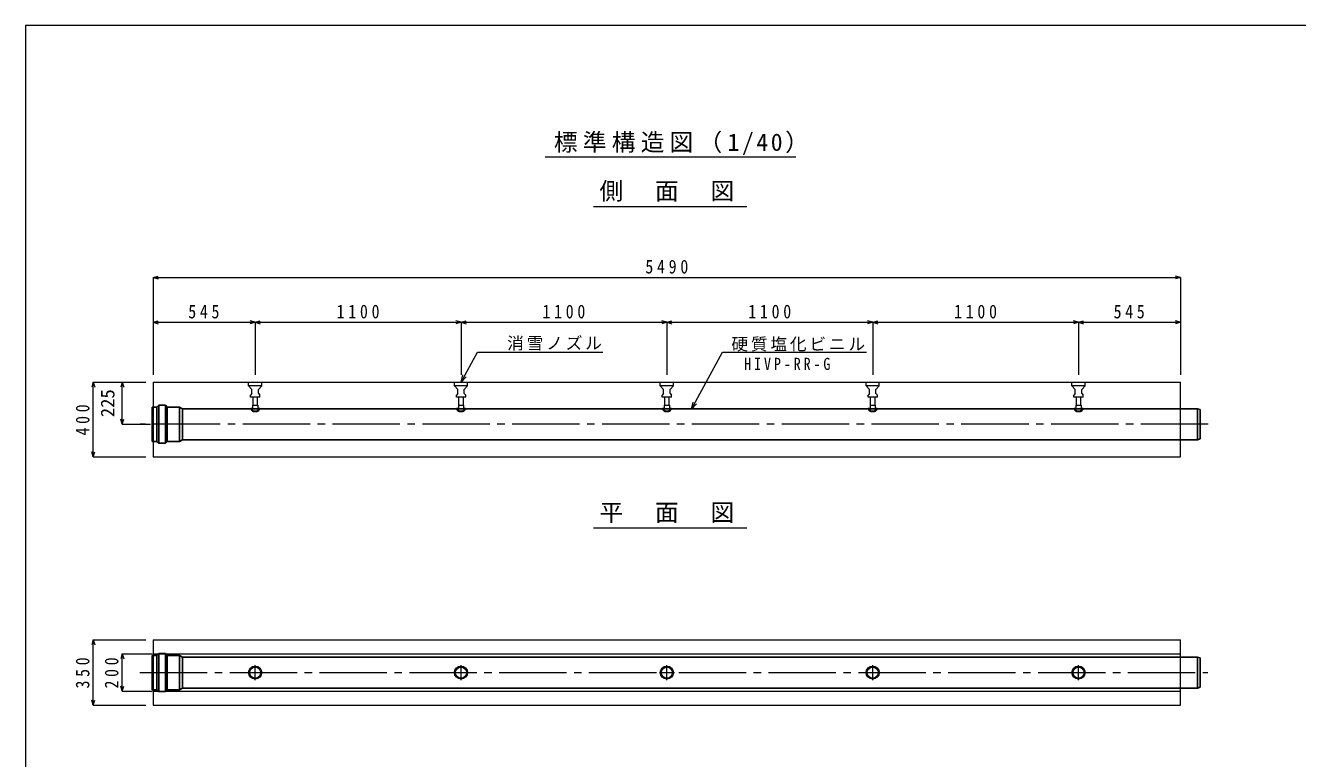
# Model space of a CAD drawing. Units: millimetres on the paper, enlarged 15 times, with parts at other scales. Extents: x -2100 to 2100, y -1470 to 1470.
# Drawn here: x -2100 to 449, y 0 to 1470 of the extents above; entities that cross this region are included whole.
import ezdxf
from ezdxf.enums import TextEntityAlignment as Align

# ---------------------------------------------------------------- set-up
doc = ezdxf.new("R2010")
doc.units = ezdxf.units.MM
doc.header["$LTSCALE"] = 15
doc.linetypes.add('CHAIN1', pattern=[8, 5, -1, 1, -1])
doc.linetypes.add('CHAIN2', pattern=[12, 9, -1, 1, -1])
for name, color, linetype, lineweight in [('0-0_図面枠', 7, 'Continuous', 18), ('1-0', 3, 'Continuous', 18), ('1-1_製品図', 3, 'Continuous', 18), ('1-3_鉄筋', 4, 'Continuous', 18), ('1-4_ノズル', 7, 'Continuous', 18), ('1-6_寸法', 4, 'Continuous', 18), ('1-A', 7, 'Continuous', 18)]:
    doc.layers.add(name, color=color, linetype=linetype, lineweight=lineweight)
doc.layers.add('1-2_パイプ', color=4, linetype='Continuous')
doc.styles.add('ＭＳ ゴシック', font='')
doc.styles.get('ＭＳ ゴシック').set_extended_font_data('MS Gothic')

msp = doc.modelspace()

# ---------------------------------------------------------------- linework, layer by layer
at = {"layer": '0-0_図面枠', "color": 5}
msp.add_lwpolyline([(2100, 1470), (-2100, 1470), (-2100, -1470), (2100, -1470)], dxfattribs=at)
at = {"layer": '1-0'}
for p, q in [((-1058.13, 1206.28), (-555.9, 1206.28)), ((-961.77, 1107), (-654.49, 1107)), ((-961.77, 1107), (-654.49, 1107)), ((-961.77, 462.35), (-654.49, 462.35))]:
    msp.add_line(p, q, dxfattribs=at)
at = {"layer": '1-1_製品図'}
for p, q in [((-1843.95, 754.72), (214.8, 754.72)), ((-1843.95, 754.72), (-1843.95, 604.72)), ((214.8, 604.72), (214.8, 754.72)), ((-1843.95, 604.72), (214.8, 604.72)), ((-1843.95, 238.01), (214.8, 238.01)), ((-1843.95, 238.01), (-1843.95, 106.76)), ((-1843.95, 209.88), (214.8, 209.88)), ((-1843.95, 134.88), (214.8, 134.88))]:
    msp.add_line(p, q, dxfattribs=at)
at = {"layer": '1-1_製品図', "color": 7, "linetype": 'CHAIN2'}
for p, q in [((270.54, 670.34), (-1869.8, 670.34)), ((-1870.63, 172.38), (269.72, 172.38))]:
    msp.add_line(p, q, dxfattribs=at)
at = {"layer": '1-1_製品図'}
msp.add_lwpolyline([(-1843.95, 106.76), (214.8, 106.76), (214.8, 238.01)], dxfattribs=at)
at = {"layer": '1-2_パイプ'}
for p, q in [((-1845.82, 704.81), (-1845.82, 635.88)), ((-1836.58, 635.88), (-1836.58, 704.81)), ((-1832.98, 708.41), (-1832.98, 632.28)), ((-1819.47, 632.28), (-1819.47, 708.41)), ((-1815.87, 704.81), (-1791.45, 704.81)), ((-1815.87, 704.81), (-1815.87, 635.88)), ((-1791.45, 704.81), (-1785.34, 701.28)), ((-1791.45, 635.88), (-1791.45, 704.81)), ((248.93, 701.28), (-1785.34, 701.28)), ((-1785.34, 639.41), (-1785.34, 701.28)), ((254.18, 699.87), (254.18, 640.81)), ((-1791.45, 635.88), (-1785.34, 639.41)), ((-1785.34, 639.41), (248.93, 639.41)), ((254.18, 640.81), (248.93, 639.41)), ((-1815.87, 635.88), (-1791.45, 635.88)), ((-1845.82, 206.85), (-1845.82, 137.92)), ((-1836.58, 137.92), (-1836.58, 206.85)), ((-1832.98, 210.45), (-1832.98, 134.32)), ((-1819.47, 134.32), (-1819.47, 210.45)), ((-1815.87, 206.85), (-1791.45, 206.85)), ((-1815.87, 206.85), (-1815.87, 137.92)), ((-1791.45, 206.85), (-1785.34, 203.32)), ((-1791.45, 137.92), (-1791.45, 206.85)), ((248.93, 203.32), (-1785.34, 203.32)), ((-1785.34, 141.45), (-1785.34, 203.32)), ((254.18, 201.91), (254.18, 142.85)), ((-1815.87, 137.92), (-1791.45, 137.92)), ((-1791.45, 137.92), (-1785.34, 141.45)), ((-1785.34, 141.45), (248.93, 141.45)), ((254.18, 142.85), (248.93, 141.45))]:
    msp.add_line(p, q, dxfattribs=at)
for points in [[(-1845.82, 704.81), (-1836.58, 704.81), (-1832.98, 708.41)], [(-1832.98, 708.41), (-1819.47, 708.41), (-1815.87, 704.81)], [(254.18, 699.87), (248.93, 701.28), (248.93, 639.41)], [(-1845.82, 635.88), (-1836.58, 635.88), (-1832.98, 632.28)], [(-1832.98, 632.28), (-1819.47, 632.28), (-1815.87, 635.88)], [(-1845.82, 206.85), (-1836.58, 206.85), (-1832.98, 210.45)], [(-1832.98, 210.45), (-1819.47, 210.45), (-1815.87, 206.85)], [(254.18, 201.91), (248.93, 203.32), (248.93, 141.45)], [(-1845.82, 137.92), (-1836.58, 137.92), (-1832.98, 134.32)], [(-1832.98, 134.32), (-1819.47, 134.32), (-1815.87, 137.92)]]:
    msp.add_lwpolyline(points, dxfattribs=at)
at = {"layer": '1-3_鉄筋'}
for p, q in [((-1843.95, 874.72), (-1833.81, 877.44)), ((-1843.95, 874.72), (-1588.01, 874.72)), ((-1843.95, 874.72), (-1833.81, 872)), ((-1639.57, 874.72), (-1649.72, 877.44)), ((-1639.57, 874.72), (-1649.72, 872)), ((-1639.57, 874.72), (-1629.43, 877.44)), ((-1639.57, 874.72), (-1629.43, 872)), ((-1639.57, 874.72), (-1639.57, 769.72)), ((-1227.07, 874.72), (-1237.22, 877.44)), ((-1227.07, 874.72), (-1237.22, 872)), ((-1227.07, 874.72), (-1216.93, 877.44)), ((-1227.07, 874.72), (-1216.93, 872)), ((-1227.07, 874.72), (-1227.07, 769.72)), ((-814.57, 874.72), (-824.72, 877.44)), ((-814.57, 874.72), (-824.72, 872)), ((-814.57, 874.72), (-804.43, 877.44)), ((-814.57, 874.72), (-804.43, 872)), ((-814.57, 874.72), (-814.57, 769.72)), ((-402.07, 874.72), (-412.22, 877.44)), ((-402.07, 874.72), (-412.22, 872)), ((-402.07, 874.72), (-391.93, 877.44)), ((-402.07, 874.72), (-391.93, 872)), ((-402.07, 874.72), (-402.07, 769.72)), ((10.43, 874.72), (0.28, 877.44)), ((10.43, 874.72), (0.28, 872)), ((10.43, 874.72), (20.57, 877.44)), ((10.43, 874.72), (20.57, 872)), ((10.43, 874.72), (10.43, 769.72)), ((214.8, 874.72), (204.66, 872)), ((-1963.95, 754.72), (-1966.67, 744.58)), ((-1963.95, 754.72), (-1961.23, 744.58)), ((-1963.95, 604.72), (-1963.95, 754.72)), ((-1963.95, 754.72), (-1858.95, 754.72)), ((-1905.84, 754.72), (-1908.56, 744.58)), ((-1905.84, 754.72), (-1903.13, 744.58)), ((-1905.84, 670.34), (-1905.84, 754.72)), ((-1905.84, 670.34), (-1908.56, 680.48)), ((-1905.84, 670.34), (-1903.13, 680.48)), ((-1905.84, 670.34), (-1849.5, 670.34)), ((-1963.95, 604.72), (-1966.67, 614.86)), ((-1963.95, 604.72), (-1961.23, 614.86)), ((-1963.95, 604.72), (-1858.95, 604.72))]:
    msp.add_line(p, q, dxfattribs=at)
msp.add_lwpolyline([(-1588.01, 874.72), (-1072.39, 874.72), (-556.76, 874.72), (-41.14, 874.72), (214.8, 874.72), (204.66, 877.44)], dxfattribs=at)
at = {"layer": '1-4_ノズル'}
for p, q in [((-1652.7, 747.22), (-1646.14, 739.72)), ((-1646.14, 732.22), (-1646.14, 739.72)), ((-1633.01, 739.72), (-1626.45, 747.22)), ((-1633.01, 732.22), (-1633.01, 739.72)), ((-1626.45, 747.22), (-1626.45, 754.72)), ((-1240.2, 747.22), (-1233.64, 739.72)), ((-1233.64, 732.22), (-1233.64, 739.72)), ((-1220.51, 739.72), (-1213.95, 747.22)), ((-1220.51, 732.22), (-1220.51, 739.72)), ((-1213.95, 747.22), (-1213.95, 754.72)), ((-827.7, 747.22), (-821.14, 739.72)), ((-821.14, 732.22), (-821.14, 739.72)), ((-808.01, 739.72), (-801.45, 747.22)), ((-808.01, 732.22), (-808.01, 739.72)), ((-801.45, 747.22), (-801.45, 754.72)), ((-415.2, 747.22), (-408.64, 739.72)), ((-408.64, 732.22), (-408.64, 739.72)), ((-395.51, 739.72), (-388.95, 747.22)), ((-395.51, 732.22), (-395.51, 739.72)), ((-388.95, 747.22), (-388.95, 754.72)), ((-2.7, 747.22), (3.86, 739.72)), ((3.86, 732.22), (3.86, 739.72)), ((16.99, 739.72), (23.55, 747.22)), ((16.99, 732.22), (16.99, 739.72)), ((23.55, 747.22), (23.55, 754.72)), ((-1646.14, 732.22), (-1648.95, 728.47)), ((-1643.7, 708.78), (-1643.7, 724.72)), ((-1635.45, 724.72), (-1635.45, 708.78)), ((-1633.01, 732.22), (-1630.2, 728.47)), ((-1630.2, 724.72), (-1630.2, 728.47)), ((-1233.64, 732.22), (-1236.45, 728.47)), ((-1231.2, 708.78), (-1231.2, 724.72)), ((-1222.95, 724.72), (-1222.95, 708.78)), ((-1220.51, 732.22), (-1217.7, 728.47)), ((-1217.7, 724.72), (-1217.7, 728.47)), ((-821.14, 732.22), (-823.95, 728.47)), ((-818.7, 708.78), (-818.7, 724.72)), ((-810.45, 724.72), (-810.45, 708.78)), ((-808.01, 732.22), (-805.2, 728.47)), ((-805.2, 724.72), (-805.2, 728.47)), ((-408.64, 732.22), (-411.45, 728.47)), ((-406.2, 708.78), (-406.2, 724.72)), ((-397.95, 724.72), (-397.95, 708.78)), ((-395.51, 732.22), (-392.7, 728.47)), ((-392.7, 724.72), (-392.7, 728.47)), ((3.86, 732.22), (1.05, 728.47)), ((6.3, 708.78), (6.3, 724.72)), ((14.55, 724.72), (14.55, 708.78)), ((16.99, 732.22), (19.8, 728.47)), ((19.8, 724.72), (19.8, 728.47)), ((-1648.57, 702.41), (-1648.57, 701.28)), ((-1648.57, 702.41), (-1644.82, 702.41)), ((-1644.82, 708.78), (-1634.32, 708.78)), ((-1644.82, 708.78), (-1644.82, 702.41)), ((-1643.32, 695.66), (-1635.82, 695.66)), ((-1634.32, 708.78), (-1634.32, 702.41)), ((-1634.32, 702.41), (-1630.57, 702.41)), ((-1630.57, 702.41), (-1630.57, 701.28)), ((-1236.07, 702.41), (-1236.07, 701.28)), ((-1236.07, 702.41), (-1232.32, 702.41)), ((-1232.32, 708.78), (-1232.32, 702.41)), ((-1230.82, 695.66), (-1223.32, 695.66)), ((-1221.82, 702.41), (-1218.07, 702.41)), ((-1218.07, 702.41), (-1218.07, 701.28)), ((-823.57, 702.41), (-823.57, 701.28)), ((-823.57, 702.41), (-819.82, 702.41)), ((-819.82, 708.78), (-819.82, 702.41)), ((-818.32, 695.66), (-810.82, 695.66)), ((-809.32, 702.41), (-805.57, 702.41)), ((-805.57, 702.41), (-805.57, 701.28)), ((-411.07, 702.41), (-411.07, 701.28)), ((-411.07, 702.41), (-407.32, 702.41)), ((-407.32, 708.78), (-407.32, 702.41)), ((-405.82, 695.66), (-398.32, 695.66)), ((-396.82, 702.41), (-393.07, 702.41)), ((-393.07, 702.41), (-393.07, 701.28)), ((1.43, 702.41), (1.43, 701.28)), ((1.43, 702.41), (5.18, 702.41)), ((5.18, 708.78), (5.18, 702.41)), ((6.68, 695.66), (14.18, 695.66)), ((15.68, 702.41), (19.43, 702.41)), ((19.43, 702.41), (19.43, 701.28))]:
    msp.add_line(p, q, dxfattribs=at)
at = {"layer": '1-4_ノズル', "color": 4, "linetype": 'CHAIN1'}
for p, q in [((-1639.57, 157.38), (-1639.57, 187.38)), ((-1227.07, 157.38), (-1227.07, 187.38)), ((-814.57, 157.38), (-814.57, 187.38)), ((-402.07, 157.38), (-402.07, 187.38)), ((10.43, 157.38), (10.43, 187.38)), ((-1654.57, 172.38), (-1624.57, 172.38)), ((-1242.07, 172.38), (-1212.07, 172.38)), ((-829.57, 172.38), (-799.57, 172.38)), ((-417.07, 172.38), (-387.07, 172.38)), ((-4.57, 172.38), (25.43, 172.38))]:
    msp.add_line(p, q, dxfattribs=at)
at = {"layer": '1-4_ノズル'}
for points in [[(-1626.45, 747.22), (-1652.7, 747.22), (-1652.7, 754.72)], [(-1213.95, 747.22), (-1240.2, 747.22), (-1240.2, 754.72)], [(-801.45, 747.22), (-827.7, 747.22), (-827.7, 754.72)], [(-388.95, 747.22), (-415.2, 747.22), (-415.2, 754.72)], [(23.55, 747.22), (-2.7, 747.22), (-2.7, 754.72)], [(-1630.2, 724.72), (-1648.95, 724.72), (-1648.95, 728.47)], [(-1217.7, 724.72), (-1236.45, 724.72), (-1236.45, 728.47)], [(-805.2, 724.72), (-823.95, 724.72), (-823.95, 728.47)], [(-392.7, 724.72), (-411.45, 724.72), (-411.45, 728.47)], [(19.8, 724.72), (1.05, 724.72), (1.05, 728.47)], [(-1232.32, 708.78), (-1221.82, 708.78), (-1221.82, 702.41)], [(-819.82, 708.78), (-809.32, 708.78), (-809.32, 702.41)], [(-407.32, 708.78), (-396.82, 708.78), (-396.82, 702.41)], [(5.18, 708.78), (15.68, 708.78), (15.68, 702.41)]]:
    msp.add_lwpolyline(points, dxfattribs=at)
for centre, radius in [((-1639.57, 172.38), 13.12), ((-1639.57, 172.38), 11.06), ((-1227.07, 172.38), 13.12), ((-1227.07, 172.38), 11.06), ((-814.57, 172.38), 13.12), ((-814.57, 172.38), 11.06), ((-402.07, 172.38), 13.12), ((-402.07, 172.38), 11.06), ((10.43, 172.38), 13.12), ((10.43, 172.38), 11.06)]:
    msp.add_circle(centre, radius, dxfattribs=at)
for centre, radius, start, end in [((-1639.57, 707.04), 10.12, 207.26604, 332.73396), ((-1639.57, 704.42), 9.53, 199.21912, 246.83101), ((-1639.57, 711.06), 10.12, 238.76707, 301.23293), ((-1639.57, 704.42), 9.53, 293.16899, 340.78088), ((-1227.07, 707.04), 10.12, 207.26604, 332.73396), ((-1227.07, 704.42), 9.53, 199.21912, 246.83101), ((-1227.07, 711.06), 10.12, 238.76707, 301.23293), ((-1227.07, 704.42), 9.53, 293.16899, 340.78088), ((-814.57, 707.04), 10.12, 207.26604, 332.73396), ((-814.57, 704.42), 9.53, 199.21912, 246.83101), ((-814.57, 711.06), 10.12, 238.76707, 301.23293), ((-814.57, 704.42), 9.53, 293.16899, 340.78088), ((-402.07, 707.04), 10.12, 207.26604, 332.73396), ((-402.07, 704.42), 9.53, 199.21912, 246.83101), ((-402.07, 711.06), 10.12, 238.76707, 301.23293), ((-402.07, 704.42), 9.53, 293.16899, 340.78088), ((10.43, 707.04), 10.12, 207.26604, 332.73396), ((10.43, 704.42), 9.53, 199.21912, 246.83101), ((10.43, 711.06), 10.12, 238.76707, 301.23293), ((10.43, 704.42), 9.53, 293.16899, 340.78088)]:
    msp.add_arc(centre, radius, start, end, dxfattribs=at)
at = {"layer": '1-6_寸法'}
for p, q in [((-1843.95, 964.72), (-1833.81, 967.44)), ((-1843.95, 964.72), (214.8, 964.72)), ((-1843.95, 964.72), (-1833.81, 962)), ((-1843.95, 964.72), (-1843.95, 874.72)), ((214.8, 964.72), (204.66, 967.44)), ((214.8, 964.72), (204.66, 962)), ((214.8, 964.72), (214.8, 874.72)), ((-1843.95, 874.72), (-1843.95, 769.72)), ((214.8, 874.72), (214.8, 769.72)), ((-1963.95, 238.01), (-1966.67, 227.87)), ((-1963.95, 106.76), (-1963.95, 238.01)), ((-1963.95, 238.01), (-1961.23, 227.87)), ((-1963.95, 238.01), (-1858.95, 238.01)), ((-1905.84, 209.88), (-1908.56, 199.74)), ((-1905.84, 134.88), (-1905.84, 209.88)), ((-1905.84, 209.88), (-1903.13, 199.74)), ((-1905.84, 209.88), (-1846.27, 209.88)), ((-1905.84, 134.88), (-1908.56, 145.03)), ((-1905.84, 134.88), (-1903.13, 145.03)), ((-1905.84, 134.88), (-1846.27, 134.88)), ((-1963.95, 106.76), (-1966.67, 116.9)), ((-1963.95, 106.76), (-1961.23, 116.9)), ((-1963.95, 106.76), (-1858.95, 106.76))]:
    msp.add_line(p, q, dxfattribs=at)
at = {"layer": '1-A'}
for p, q in [((-1227.07, 754.72), (-1223.57, 769.3)), ((-1227.07, 754.72), (-1216.74, 765.6)), ((-765.35, 700.34), (-761.84, 714.93)), ((-765.35, 700.34), (-755.02, 711.22))]:
    msp.add_line(p, q, dxfattribs=at)
for points in [[(-1227.07, 754.72), (-1194.32, 815.01), (-942.65, 815.01)], [(-765.35, 700.34), (-703.05, 815.01), (-414.43, 815.01)]]:
    msp.add_lwpolyline(points, dxfattribs=at)

# ---------------------------------------------------------------- texts
at = {"layer": '1-0', "color": 7, "char_height": 34.84, "attachment_point": 7, "style": 'ＭＳ ゴシック'}
for s, insert in [('\\T1.22;標準構造図（1/40）', (-1040.95, 1210.03)), ('\\T1.17;側\u3000面\u3000図', (-949.53, 1116.86)), ('\\T1.17;平\u3000面\u3000図', (-949.53, 472.2))]:
    msp.add_mtext(s, dxfattribs=dict(at, insert=insert))
at = {"layer": '1-3_鉄筋', "style": 'ＭＳ ゴシック'}
msp.add_text('225', height=27.49, rotation=90, dxfattribs=at).set_placement((-1913.34, 684.41), align=Align.BOTTOM_LEFT)
at = {"layer": '1-3_鉄筋', "char_height": 27.49, "attachment_point": 7, "style": 'ＭＳ ゴシック'}
for s, insert in [('\\T1.46;\\W0.85;545', (-1773.64, 882.22)), ('\\T1.47;\\W0.85;1100', (-1476.45, 882.22)), ('\\T1.47;\\W0.85;1100', (-1063.95, 882.22)), ('\\T1.47;\\W0.85;1100', (-651.45, 882.22)), ('\\T1.47;\\W0.85;1100', (-238.95, 882.22)), ('\\T1.46;\\W0.85;545', (80.74, 882.22))]:
    msp.add_mtext(s, dxfattribs=dict(at, insert=insert))
at = {"layer": '1-3_鉄筋', "insert": (-1971.45, 647.84), "char_height": 27.49, "attachment_point": 7, "rotation": 90, "style": 'ＭＳ ゴシック'}
msp.add_mtext('\\T1.46;\\W0.85;400', dxfattribs=at)
at = {"layer": '1-6_寸法', "insert": (-857.7, 972.22), "char_height": 27.49, "attachment_point": 7, "style": 'ＭＳ ゴシック'}
msp.add_mtext('\\T1.47;\\W0.85;5490', dxfattribs=at)
at = {"layer": '1-6_寸法', "char_height": 27.49, "attachment_point": 7, "rotation": 90, "style": 'ＭＳ ゴシック'}
for s, insert in [('\\T1.46;\\W0.85;350', (-1971.45, 140.51)), ('\\T1.46;\\W0.85;200', (-1913.34, 140.51))]:
    msp.add_mtext(s, dxfattribs=dict(at, insert=insert))
at = {"layer": '1-A', "char_height": 24.51, "attachment_point": 7, "style": 'ＭＳ ゴシック'}
for s, insert in [('\\T1.17;消雪ノズル', (-1134.59, 818.04)), ('\\T1.17;硬質塩化ビニル', (-685.32, 816.07)), ('\\T1.4;\\W0.85;HIVP-RR-G', (-659.72, 778.74))]:
    msp.add_mtext(s, dxfattribs=dict(at, insert=insert))

doc.saveas('drawing.dxf')
